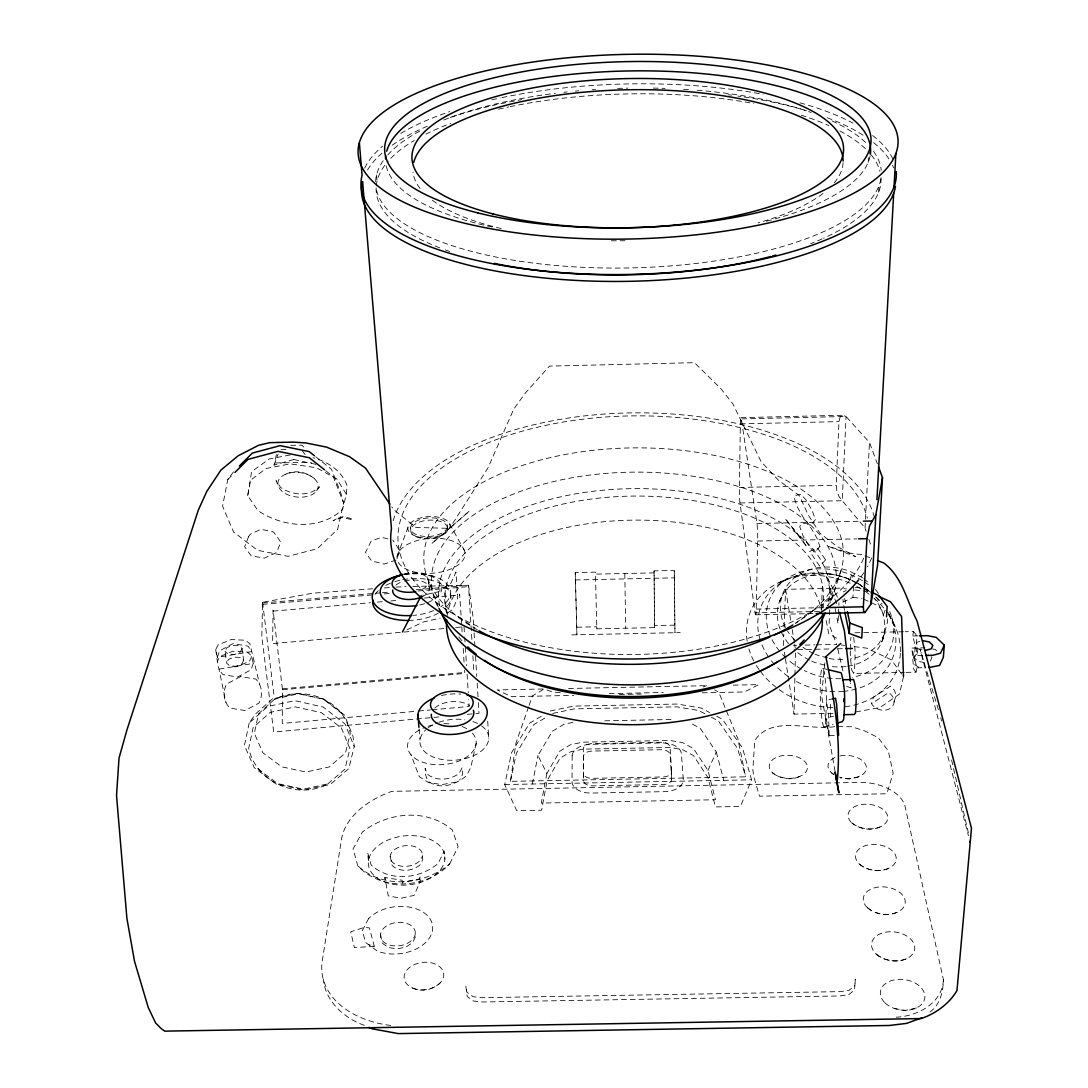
<?xml version="1.0" encoding="UTF-8"?>
<svg xmlns="http://www.w3.org/2000/svg" width="1088" height="1088" viewBox="0 0 1088 1088"><rect width="100%" height="100%" fill="white"/><g stroke="black" fill="none" stroke-linecap="round" stroke-linejoin="round"><path stroke-width="0.75" stroke-dasharray="5 3.75" d="M830.511 704.235L830.321 717.278L826.118 718.039L829.219 735.461L835.489 735.338M575.239 572.587L576.926 634.766L575.239 572.587L595.408 572.152L596.822 628.81L654.65 627.613L654.065 570.887L674.274 570.466L674.968 632.726L674.274 570.466M443.89 628.551L272.598 643.579L273.088 610.164L282.486 689.792L282.268 723.452L416.962 711.185M819.522 611.47L755.072 612.83L739.976 502.969A11.451 0.762 88.8 0 1 739.364 487.465L740.37 423.871A11.669 0.789 88.9 0 1 741.322 418.907L846.042 416.486L869.475 442.435L877.39 463.855M528.605 706.874L515.93 743.158L510.435 781.361L745.634 776.832L737.868 738.793L718.733 692.09L714.544 689.874M755.072 612.83A12.553 0.911 88.6 0 0 756.228 609.062L757.683 541.035A12.784 0.938 88.7 0 0 756.949 523.505L741.322 418.907M372.708 588.785L312.8 593.178L262.589 602.29L261.814 636.303L273.686 732.034L442 716.666M833.054 713.334L794.036 714.109L794.893 676.79M794.934 675.104L795.45 653.058M783.36 645.51L783.822 633.95M784.094 627.341L785.604 589.329L839.854 588.173L846.464 588.948M821.467 608.654L822.419 584.977M276.406 454.607L274.054 465.066L293.855 459.544L293.964 456.933M829.736 609.783L829.097 624.621L836.59 644.327M830.008 603.201L830.647 588.377L837.08 604.751M739.976 502.969L842.262 500.711L839.079 496.618L836.876 491.001L836.223 485.302L838.97 421.614L840.086 417.166L842.67 415.276L846.042 416.486L842.262 500.711L865.042 528.047L866.143 531.27M829.219 735.461L828.539 715.863L826.54 700.305A29.444 3.06 88.2 0 0 822.242 668.331A29.444 3.06 88.2 0 0 820.665 704.97A29.444 3.06 88.2 0 0 825.493 724.513L826.54 700.305L832.497 698.877M838.399 615.658L838.046 623.723L836.414 614.924M838.481 614.04L838.984 602.738M844.478 610.409L842.901 599.243M868.21 162.207L868.414 157.719M842.765 602.167L852.938 597.366L853.441 587.139M878.669 192.154L878.995 185.722M865.042 528.047L869.475 442.435M855.032 983.525L855.277 979.214L854.556 989.971L848.708 994.718L839.664 995.955L482.542 1001.98L473.457 1001.042L467.214 996.526L465.8 985.85L466.902 992.229L473.158 996.744L482.256 997.682L839.882 991.63L848.953 990.379L854.801 985.646M924.446 662.619L917.837 661.3L914.369 657.873L915.212 645.714L916.898 642.219L919.822 641.444M390.755 1025.467A94.547 64.355 -7 0 1 322.293 960.595L341.482 839.365A88.278 55.733 -5.6 0 1 391.857 791.357L857.453 782.449A41.643 25.541 5.1 0 1 905.175 806.861L943.432 979.717C943.119 992.378 939.774 1006.414 928.064 1013.227M290.251 454.92L269.266 458.959L251.614 471.634L247.71 495.666L257.978 510.639C282.662 527.394 319.695 531.039 342.584 509.374L346.324 494.183L347.072 485.629C341.659 470.546 327.746 461.666 312.95 457.735M824.826 662.878L821.549 695.395L835.013 771.066M247.71 495.666L250.553 480.216L266.098 468.493L290.238 463.869L316.241 467.718L336.79 478.883L346.324 494.183M546.87 773.486L541.294 803.066L715.496 799.748L707.948 770.372L693.546 748.626L682.557 742.628L670.045 740.466L582.624 742.179L570.289 744.831L559.749 751.237L546.87 773.486L537.962 755.507L552.35 731.231L564.033 724.241L573.118 722.323M922.746 655.506L917.742 655.602L912.71 635.977L913.553 631.543L905.175 631.72M233.485 471.879L227.759 479.577L222.578 506.233L233.594 532.059L257.57 550.297L288.102 556.335L317.315 548.678L337.634 529.271L343.604 503.01L341.034 493.694L331.5 469.282L315.765 456.797M532.345 784.013L537.962 755.507M905.937 672.37L916.042 672.166L916.898 667.814L911.894 648.067L925.004 647.795M943.432 979.717C942.385 1003.313 917.374 1016.274 896.199 1017.198M510.435 781.361L516.433 753.073L533.759 724.622L546.883 716.87M249.206 723.003L244.406 745.402L254.252 767.666L275.903 783.918L303.606 790.051L330.194 784.516L348.745 768.658L354.239 746.518L352.961 736.032L344.338 714.979L324.115 699.271L297.745 693.314L272.503 698.795L255.367 714.122L249.206 723.003L267.634 706.534L294.794 700.658L323.204 707.05L344.978 723.928L354.239 746.518M716.761 716.298L722.473 719.318L742.492 748.014L751.577 779.81L740.438 806.439L715.428 806.915L707.894 777.458L693.532 755.643L682.57 749.632L670.072 747.456L582.842 749.156L570.534 751.822L560.007 758.241L547.155 780.545L541.606 810.206L516.691 810.669L504.723 784.543L511.632 752.529L529.611 723.153L543.347 715.061M847.742 666.237A55.094 45.07 21 0 0 876.438 650.801C888.692 635.827 886.992 612.979 874.507 598.713M882.504 640.628L887.536 621.792L887.101 617.222M476.204 743.24L470.805 767.38L466.507 775.744C456.008 784.584 439.294 790.731 427.557 780.626L425.68 774.996L425.15 768.264L427.026 773.881C436.084 781.551 450.201 780.354 459.245 773.255L462.21 767.543L462.658 774.275L459.707 780.001M903.489 676.6L899.477 694.117L879.934 707.554L855.005 712.082M894.105 702.032L895.927 695.599L894.635 690.445L890.487 686.215L873.419 697.245L871.502 703.664A12.172 9.751 17.4 0 0 890.202 708.438A12.172 9.751 17.4 0 0 888.638 692.607L871.502 703.664M274.054 465.066L278.066 454.118M840.983 570.506L833.87 593.11L827.859 605.826M217.355 657.342L219.504 650.896L233.145 643.579L248.064 646.15L251.777 651.59L217.355 657.342L215.723 649.604L218.117 644.844L231.227 639.54L245.67 640.274L249.941 643.933L259.665 684.638M881.729 641.92L884.204 634.644M253.273 663.394L251.097 669.773L237.578 677.008L222.741 674.546L218.974 669.161L253.273 663.394L251.437 655.697L247.18 652.025L232.791 651.277L219.722 656.594L217.342 661.395L226.032 702.658M883.293 615.278L885.278 609.525M529.149 705.296L532.454 695.844L544.245 688.962M397.12 556.281L407.946 527.558M849.81 579.7L852.502 572.682M779.47 601.582L782.49 594.578M420.104 876.874L419.166 879.022L402.669 882.096M707.948 770.372L716.285 752.026L700.237 728.307L689.411 722.514M397.392 557.11L400.112 551.194L392.89 540.151M930.308 661.042L931.967 657.506L928.472 654.092M251.668 656.608L249.397 661.409L236.273 666.822L233.73 666.686M243.63 660.266L241.89 663.911L236.164 666.278L229.826 665.938L226.617 663.109L225.012 651.318L226.807 647.686L232.546 645.361L238.857 645.687L242.094 648.475L243.63 660.266L240.407 657.451L234.11 657.125L228.398 659.464L226.617 663.109M914.369 657.873L916.069 654.35L921.89 652.786M914.015 656.472L913.335 657.886L914.722 659.26L914.722 664.754L919.646 667.76M242.094 648.475L240.339 652.106L234.586 654.459L228.235 654.133L225.012 651.318M449.766 863.79L458.116 846.573L452.336 830.049C427.135 808.044 387.546 811.934 362.386 832.062L353.083 848.898L357.789 865.803C381.466 891.684 426.809 888.855 449.766 863.79C424.524 885.238 382.976 889.44 357.789 865.803M884.979 633.352L878.941 643.498A54.794 44.934 21 0 1 850.367 658.92M316.608 490.81A20.223 12.308 6.1 0 0 295.501 472.369A20.223 12.308 6.1 0 0 281.982 491.178A20.223 12.308 6.1 0 0 316.608 490.81L319.45 486.866C309.046 496.998 291.897 495.298 280.636 487.465L276.039 480.529L278.079 485.194M227.759 479.577L233.716 473.634M274.72 699.108L258.59 713.66L254.334 733.326L262.888 752.76L281.806 766.863L306.054 772.018L329.31 766.918L345.508 752.842L350.295 733.38C343.849 699.19 304.626 684.95 274.72 699.108L298.438 693.75L323.204 699.122L342.203 713.687M327.814 783.89L344.91 769.175L349.955 748.748L341.401 728.008L321.327 712.599L295.161 706.86L270.137 712.395L253.137 727.627L248.676 748.272C255.993 782.231 297.595 800.428 327.814 783.89L303.294 789.14L277.712 783.618L257.734 768.74M828.634 598.182L822.827 603.01L823.766 607.838M440.49 982.559C433.255 989.618 422.198 992.446 412.828 988.135M795.464 623.247L814.98 609.362M447.671 612.938L452.717 609.43L457.667 598.128L455.94 572.002L450.949 583.154L438.233 591.831L422.77 595.245M780.926 582.828L787.78 578.082M799.394 776.587C790.65 780.694 780.11 778.722 772.63 772.834M858.677 776.75L848.994 779.076L840.33 777.866M406.939 629.857L423.232 622.01L440.11 618.215M843.241 591.926L846.165 590.553M879.893 827.03C870.658 831.164 859.792 829.165 851.958 822.963M703.378 686.95L706.452 685.685M888.243 868.496C878.655 872.712 867.598 870.59 859.506 864.185M778.858 582.624C803.284 570.452 832.551 569.867 856.841 582.801M897.07 912.329C887.101 916.613 875.84 914.369 867.49 907.732M285.668 474.218C295.188 469.622 306.068 471.879 314.078 478.38M396.032 560.062L384.254 564.06L371.634 560.932L365.473 552.432L371.253 540.913L381.684 537.322L389.681 539.335M906.426 958.759C896.104 963.002 884.503 960.908 875.935 953.85M823.997 726.934L833.136 724.309M916.341 1007.991L905.08 1010.507L894.091 1008.358M550.215 711.022L573.539 706.112L677.334 704.045L701.026 708.002L709.607 712.531M552.718 713.415L574.287 708.873L676.777 706.833L698.673 710.505L705.731 714.231M455.994 782.082L442.082 784.598L428.604 782.612L419.261 776.655L411.006 754.827M467.242 714.354L479.019 713.279L478.312 701.556M282.486 689.792L464.848 673.445L464.63 670.113M418.649 711.035L430.44 709.961M432.113 709.811L469.159 706.438L468.724 699.666M282.486 688.799L464.712 672.466M273.074 611.13L370.614 602.698M377.346 602.113L382.391 601.678M390.796 600.957L399.201 600.222M424.429 598.046L459.748 595L459.626 594.062L461.706 625.042M455.641 627.518L462.359 626.933M262.575 602.983L373.973 593.409M375.673 593.259L380.732 592.824M382.418 592.674L390.864 591.954M416.174 589.778L468.506 585.276L473.158 617.834L473.987 631.23M262.548 604.357L374.068 594.755M384.2 593.885L390.959 593.3M417.996 590.974L468.697 586.609M384.35 587.928L394.332 587.207M395.991 587.085L406.055 586.609M374.286 946.261L354.402 947.634L350.717 931.818L363.936 927.479L369.39 927.846L374.286 946.261L368.41 944.547M740.901 417.629L842.67 415.276M740.37 423.871L838.97 421.614M739.364 487.465L836.223 485.302M756.949 523.505L861.682 521.206M757.683 541.035L856.854 538.873M654.187 572.873L595.435 574.138L595.408 572.152M575.212 579.958L674.832 577.837M412.801 586.459L468.506 585.276L471.947 640.642M290.754 445.359L301.648 445.142L305.429 448.474M756.228 609.062L824.854 607.621M755.575 614.788L812.804 613.591M576.939 627.191L596.795 626.77L596.822 628.81M654.065 570.887L654.527 625.573L674.41 625.151M571.771 634.875L680.204 632.618M854.923 632.767L903.502 631.761M912.71 635.977L917.646 635.868M793.342 645.306L796.661 645.238M804.97 645.075L814.939 644.858M816.612 644.83L836.55 644.422M828.974 648.978L795.518 649.658L794.702 644.64M837.338 648.802L844.03 648.666M916.898 667.814L925.752 667.638M850.313 650.828A29.09 3.482 88.2 0 0 850.367 657.016L851.795 670.167L853.74 673.431L904.25 672.411M543.021 688.99L497.162 689.914L511.319 696.66L573.798 695.395M568.507 688.473L707.785 685.658M733.258 685.141L758.744 684.624L744.382 691.968L702.154 692.811M609.239 693.6L663.245 692.512M619.398 694.484L641.362 694.035M604.765 720.814L672.534 719.467M830.185 716.502L833.49 716.434M504.723 784.543L751.577 779.81M275.454 462.93L310.91 462.346L311.712 463.42M280.935 449.67L287.178 449.589M834.727 726.607C810.016 730.986 771.936 714.802 754.827 740.384L752.842 769.624L753.603 775.88L759.451 796.185L886.815 793.764L893.166 773.187L888.298 750.897L878.125 737.637L865.069 731.041L851.686 726.73L836.427 726.621M560.306 692.77L551.874 691.805L545.768 689.534M854.964 587.316L862.58 588.214L868.591 590.934M854.706 589.914L867.898 591.464M852.938 597.366L862.05 598.441M841.35 645.007L844.546 645.415M854.148 646.598L866.932 648.19L891.412 659.858L901.626 674.03M861.873 554.676L850.068 553.166L828.24 546.339L855.467 556.566L836.55 546.108L819.998 533.229L808.302 515.1L799.422 495.679L778.437 480.202L761.124 461.666L732.89 403.879L720.841 388.634L694.47 362.671L549.467 366.112L525.178 393.203L513.794 408.979L488.009 467.84L449.602 528.374L431.678 543.66L469.445 511.006L449.602 528.374L415.929 527.449L393.625 509.619L391.748 506.858M419.22 878.886L420.512 880.845L414.147 895.37L400.901 898.253L388.253 895.846L384.826 877.513L402.125 880.233L402.492 884.354M428.142 575.28L433.065 576.123M932.416 648.897L935.286 649.468L937.598 651.698M921.998 649.781L918.68 649.128L915.212 645.714M293.855 459.544L315.955 464.372M822.718 668.318L827.329 669.446M827.56 657.873L817.972 655.33A54.794 44.934 21 0 1 815.075 654.146M829.165 658.294L831.558 658.934A54.794 44.934 21 0 0 845.349 659.505M824.813 665.149L815.17 662.592A55.094 45.07 21 0 1 810.818 660.742M846.614 686.392L851.047 687.847L850.53 682.938M865.001 555.859L871.257 558.226M364.317 1025.345C344.298 1018.286 325.339 1001.341 323.286 979.282M863.546 599.134L878.533 605.989L883.524 612.734M862.512 577.742L849.578 571.214A54.794 44.934 21 0 0 792.472 579.523A54.794 44.934 21 0 0 786.746 629.721M857.004 583.331L846.886 578.218A55.094 45.07 21 0 0 792.39 584.038A55.094 45.07 21 0 0 780.273 629.626M711.375 717.223L718.434 720.963L737.705 748.748L745.634 776.832M836.536 638.248L828.716 633.651L825.615 617.522M458.483 616.855L474.844 627.966M858.228 583.753L865.218 588.499M866.606 589.451L872.195 593.246M831.694 772.983L833.517 774.234M325.774 470.778L333.35 476.789L343.604 503.01M859.887 584.786L862.322 586.799M863.546 587.806L869.652 592.851M863.722 578.734L869.802 583.753M875.5 596.85L882.123 604.044M913.553 631.543L915.974 634.522L917.742 655.602M875.473 589.492L878.533 593.572M302.192 450.636L305.102 454.539M916.042 672.166L913.621 668.902L911.894 648.067M449.67 523.886L464.318 550.283M888.719 614.625L896.458 629.571M837.515 597.203L825.914 575.117L833.503 600.481M438.314 607.05L427.883 579.36M868.863 539.308L871.597 547.359M938.414 709.811L919.972 648.761L968.442 835.72M940.766 717.835L941.705 721.045M716.285 752.026L723.819 780.341M837.801 649.019L843.322 672.765M891.888 617.726L893.846 625.899M951.578 759.982L968.334 832.66M384.826 877.513L385.288 879.634M844.614 598.482L846.002 605.037M835.122 608.505L836.087 613.319M785.604 589.329L791.112 622.853M792.214 629.558L794.417 642.954M784.407 652.202L785.182 657.22M785.441 658.893L794.036 714.109M215.723 649.604L217.342 661.395M262.589 602.29L274.122 696.497M853.699 637.473L854.978 649.06A28.818 3.414 88.3 0 1 853.74 673.431M368.424 860.812L367.622 852.666L371.171 865.001C389.531 882.123 419.682 879.09 438.083 863.532L444.258 850.979L444.87 859.126A38.447 24.562 -6.4 0 1 385.764 882.422A38.447 24.562 -6.4 0 1 389.191 839.555A38.447 24.562 -6.4 0 1 444.87 859.126M380.474 934.361L382.364 943.187L388.226 947.444L396.794 948.899L405.715 947.145L412.57 942.657L415.521 936.673L415.262 933.735A17.53 11.71 -7.2 0 0 390.211 924.093A17.53 11.71 -7.2 0 0 388.103 944.574A17.53 11.71 -7.2 0 0 415.262 933.735M390.184 856.256L392.115 865.504C399.813 872.617 412.366 871.366 420.063 864.878L422.729 859.615L422.389 855.549A16.198 10.322 -6.3 0 0 399.078 847.171A16.198 10.322 -6.3 0 0 397.365 865.191A16.198 10.322 -6.3 0 0 422.389 855.549M376.557 174.937L377.046 181.193M419.07 728.946L419.968 740.126M410.598 527.503L410.774 529.774M428.849 582.121L429.379 589.247M445.033 593.001L446.42 613.17M447.426 526.687A18.482 9.262 -4.1 0 1 418.894 535.473A18.482 9.262 -4.1 0 1 420.689 519.33A18.482 9.262 -4.1 0 1 447.426 526.687L447.576 528.958A18.469 9.275 -4.1 0 1 419.07 537.758A18.469 9.275 -4.1 0 1 420.852 521.601A18.469 9.275 -4.1 0 1 447.576 528.958M450.514 593.545L450.826 598.278M671.636 771.623L670.058 747.075A8.5 5.086 0.1 0 0 661.45 742.274L591.546 743.648A8.486 5.086 -1.5 0 0 583.29 748.775L583.59 780.844A8.609 5.277 -1.5 0 0 592.062 785.862L663.517 784.489A8.622 5.277 0.2 0 0 671.663 779.144L671.636 771.623A8.65 5.263 0.2 0 1 663.476 776.954L591.845 778.328A8.636 5.263 -1.5 0 1 583.358 773.323M671.663 779.144L670.086 754.528A8.486 5.1 0.1 0 0 661.504 749.714L591.763 751.074A8.459 5.1 -1.5 0 0 583.522 756.214L583.59 780.844M464.046 626.783L464.59 635.256M464.698 636.956L465.242 645.429M465.351 647.129L466.548 665.761M467.092 674.234L468.289 692.879M461.815 626.715L462.114 632.427M463.216 648.407L464.168 664.129M472.886 655.738L473.933 672.52M474.082 632.903L474.912 646.299M475.524 656.35L476.762 676.437M477.17 683.142L478.203 699.883M487.71 721.181L488.743 738.779M654.527 625.573L654.65 627.613M624.798 573.512L625.722 628.211M481.644 725.9A34.517 20.414 -4.5 0 1 478.149 753.304A34.517 20.414 -4.5 0 1 432.181 756.554A34.517 20.414 -4.5 0 1 425.694 729.858M428.033 727.886A34.517 20.414 -4.5 0 1 437.24 722.867M438.926 722.242A34.517 20.414 -4.5 0 1 464.862 719.739M472.886 721.575A34.517 20.414 -4.5 0 1 480.366 725.03M434.819 708.057A21.325 12.376 -4.4 0 1 469.499 705.622M441.497 695.558A34.775 20.196 -4.4 0 1 460.795 694.103M404.124 574.722A39.263 20.754 -4.7 0 1 445.441 582.42A39.263 20.754 -4.7 0 1 440.776 606.737M433.609 610.545A39.263 20.754 -4.7 0 1 413.304 615.386M403.702 574.45A30.899 16.266 -4.7 0 1 439.674 582.148A30.899 16.266 -4.7 0 1 426.224 603.133M424.674 603.663A30.899 16.266 -4.7 0 1 418.581 605.214M404.505 581.019A18.414 9.697 -4.7 0 1 427.04 583.984A18.414 9.697 -4.7 0 1 422.389 596.686M395.896 585.113A18.414 9.697 -4.7 0 1 403.077 581.427M403.934 573.92A18.455 9.656 -4.7 0 1 427.366 577.728A18.455 9.656 -4.7 0 1 418.581 590.798M402.818 579.686A39.209 20.794 -4.7 0 1 443.822 585.602A39.209 20.794 -4.7 0 1 444.475 608.954M438.437 613.115A39.209 20.794 -4.7 0 1 408.966 620.418M375.006 594.497A39.209 20.794 -4.7 0 1 378.338 590.607M385.778 585.412A39.209 20.794 -4.7 0 1 393.366 582.148M394.944 581.631A39.209 20.794 -4.7 0 1 401.173 580.013M840.222 755.888A19.244 11.506 4.3 0 1 866.415 768.128A19.244 11.506 4.3 0 1 839.474 777.131M833.87 774.602A19.244 11.506 4.3 0 1 835.856 757.112M888.311 612.721A70.652 57.555 21.2 0 1 845.226 691.179M843.594 691.342A70.652 57.555 21.2 0 1 793.438 679.823M788.242 676.491A70.652 57.555 21.2 0 1 775.744 665.815M774.629 664.605A70.652 57.555 21.2 0 1 769.488 658.281M768.563 656.962A70.652 57.555 21.2 0 1 761.287 643.09M760.308 640.22A70.652 57.555 21.2 0 1 781.47 582.474A70.652 57.555 21.2 0 1 854.447 581.577M855.875 582.298A70.652 57.555 21.2 0 1 862.852 586.31M864.198 587.194A70.652 57.555 21.2 0 1 868.088 589.941M876.411 597.149A70.652 57.555 21.2 0 1 879.58 600.508M900.334 653.371A78.785 63.961 21.3 0 1 842.738 707.078M832.959 707.486A78.785 63.961 21.3 0 1 760.118 670.997M759.111 669.623A78.785 63.961 21.3 0 1 754.61 662.456M753.821 660.987A78.785 63.961 21.3 0 1 748.911 648.91M747.143 641.145A78.785 63.961 21.3 0 1 850.966 583.617M856.773 586.446A78.785 63.961 21.3 0 1 865.055 591.382M866.388 592.294A78.785 63.961 21.3 0 1 868.999 594.157M873.922 598.114A78.785 63.961 21.3 0 1 887.482 612.857M888.406 614.176A78.785 63.961 21.3 0 1 900.374 651.794M472.382 733.149A34.422 20.4 -4.8 0 1 458.048 761.369A34.422 20.4 -4.8 0 1 411.794 755.684A34.422 20.4 -4.8 0 1 425.014 727.328M428.114 726.24A34.422 20.4 -4.8 0 1 434.275 724.69M443.89 723.697A34.422 20.4 -4.8 0 1 452.567 724.2M462.128 726.594A34.422 20.4 -4.8 0 1 466.616 728.674M461.951 640.723A189.366 101.007 -0.7 0 1 458.565 636.575M446.57 612.857A189.366 101.007 -0.7 0 1 634.508 496.06A189.366 101.007 -0.7 0 1 821.454 609.946M446.95 616.665A187.966 102.272 -0.7 0 1 631.502 520.159A187.966 102.272 -0.7 0 1 821.399 610.354M870.114 155.815A242.61 83.912 -1.2 0 1 764.089 221.816M492.184 226.998A242.61 83.912 -1.2 0 1 385.791 163.581M843.105 162.71A215.179 75.439 -1.2 0 1 834.306 182.77M823.018 193.446A215.179 75.439 -1.2 0 1 758.132 222.877M625.07 240.734A215.179 75.439 -1.2 0 1 607.947 240.734M501.228 228.562A215.179 75.439 -1.2 0 1 432.317 200.233M420.05 188.455A215.179 75.439 -1.2 0 1 413.018 172.135M880.899 178.867A252.933 89.91 -1.2 0 1 628.782 267.947A252.933 89.91 -1.2 0 1 376.122 188.387M375.632 181.614A252.933 89.91 -1.2 0 1 383.302 160.548M387.736 154.972A252.933 89.91 -1.2 0 1 422.688 129.581M443.822 120.006A252.933 89.91 -1.2 0 1 555.478 93.282M563.856 92.29A252.933 89.91 -1.2 0 1 567.134 91.936M575.389 91.093A252.933 89.91 -1.2 0 1 578.721 90.78M592.185 89.706A252.933 89.91 -1.2 0 1 595.571 89.488M617.617 88.4A252.933 89.91 -1.2 0 1 627.722 88.128M653.235 88.087A252.933 89.91 -1.2 0 1 665.122 88.386M683.522 89.257A252.933 89.91 -1.2 0 1 690.322 89.706M697.122 90.222A252.933 89.91 -1.2 0 1 811.213 112.499M831.98 120.89A252.933 89.91 -1.2 0 1 868.115 144.881M873.542 151.314A252.933 89.91 -1.2 0 1 881.226 170.313M364.711 168.11A267.757 95.241 -1.2 0 1 382.582 146.2M400.738 133.402A267.757 95.241 -1.2 0 1 449.915 111.561M491.749 99.851A267.757 95.241 -1.2 0 1 500.317 97.947M502.044 97.58A267.757 95.241 -1.2 0 1 763.014 94.316M799.911 102.816A267.757 95.241 -1.2 0 1 853.074 123.121M872.685 135.538A267.757 95.241 -1.2 0 1 893.411 160.262M880.981 177.698A252.511 90.426 -1.2 0 1 823.562 238.245M822.188 238.857A252.511 90.426 -1.2 0 1 810.669 243.671M449.684 251.45A252.511 90.426 -1.2 0 1 445.318 249.914M439.715 247.833A252.511 90.426 -1.2 0 1 376.149 187.462M376.258 185.871A252.511 90.426 -1.2 0 1 388.198 161.106M390.742 158.358A252.511 90.426 -1.2 0 1 414.229 140.488M425.884 134.137A252.511 90.426 -1.2 0 1 450.772 123.393M498.508 109.208A252.511 90.426 -1.2 0 1 508.572 106.978M510.109 106.651A252.511 90.426 -1.2 0 1 753.807 103.523M801.23 115.192A252.511 90.426 -1.2 0 1 829.002 125.678M839.854 130.968A252.511 90.426 -1.2 0 1 870.142 153.639M871.23 154.931A252.511 90.426 -1.2 0 1 879.961 171.374M367.526 170A267.322 95.798 -1.2 0 1 381.861 153.299M392.21 145.221A267.322 95.798 -1.2 0 1 427.584 126.099M450.269 117.45A267.322 95.798 -1.2 0 1 521.723 99.661M728.171 94.751A267.322 95.798 -1.2 0 1 731.435 95.173M737.868 96.057A267.322 95.798 -1.2 0 1 741.05 96.506M744.206 96.982A267.322 95.798 -1.2 0 1 806.453 110.704M827.206 117.708A267.322 95.798 -1.2 0 1 863.26 135.279M873.582 142.623A267.322 95.798 -1.2 0 1 889.562 159.841M892.486 165.199A267.322 95.798 -1.2 0 1 893.615 167.906M863.654 558.266A235.593 119.299 -0.8 0 1 495.421 633.27A235.593 119.299 -0.8 0 1 513.74 433.69A235.593 119.299 -0.8 0 1 867.34 518.174M871.651 557.886A242.923 123.039 -0.8 0 1 867.422 566.807M863.858 572.682A242.923 123.039 -0.8 0 1 859.724 578.49M393.203 520.73A242.923 123.039 -0.8 0 1 634.386 412.855A242.923 123.039 -0.8 0 1 874.194 516.514M437.39 605.866A202.436 106.338 -0.7 0 1 633.678 472.138A202.436 106.338 -0.7 0 1 830.511 601.936M477.319 629.843A209.821 108.202 -0.8 0 1 485.901 480.719A209.821 108.202 -0.8 0 1 774.914 474.694A209.821 108.202 -0.8 0 1 795.709 623.193M439.634 605.771A195.609 103.945 -0.7 0 1 637.269 488.607A195.609 103.945 -0.7 0 1 827.655 605.635M850.326 649.332A29.09 3.482 88.2 0 1 850.925 637.255M813.634 653.507A54.794 44.934 21 0 1 802.903 647.21M794.798 640.234A54.794 44.934 21 0 1 787.59 631.094M889.726 611.578A65.185 53.244 21.1 0 1 852.285 677.375M840.942 678.667A65.185 53.244 21.1 0 1 804.209 670.521M801.407 669.052A65.185 53.244 21.1 0 1 787.277 659.138M786.121 658.09A65.185 53.244 21.1 0 1 781.81 653.738M779.593 651.168A65.185 53.244 21.1 0 1 782.367 582.066A65.185 53.244 21.1 0 1 862.784 580.87M864.171 581.767A65.185 53.244 21.1 0 1 870.699 586.568M846.056 666.482A55.094 45.07 21 0 1 830.375 666.427M809.404 660.062A55.094 45.07 21 0 1 794.05 649.522M788.514 643.634A55.094 45.07 21 0 1 780.871 631.094M572.166 755.412L572.03 782.122A19.339 11.859 -1.5 0 0 590.362 793.07L665.693 791.629A19.38 11.859 0.2 0 0 683.318 779.987L681.387 753.277A19.04 11.451 0.1 0 0 662.81 742.914L590.009 744.342A18.999 11.451 -1.5 0 0 572.166 755.412M248.744 536.302L244.623 546.761L251.124 555.791L264.343 558.158L276.597 552.527L280.799 542.15L274.421 533.052L272.258 531.434L260.875 529.339L250.294 534.222L248.744 536.302M819.917 546.353L814.681 552.582L809.322 546.761L803.094 535.949L799.707 526.592L801.122 524.185L806.507 523.07L811.294 528.36L816.83 537.962L819.917 546.353M368.628 918.571L362.358 930.471L365.459 942.385L377.305 951.062A35.414 23.61 -7.2 0 0 426.346 941.786A35.414 23.61 -7.2 0 0 417.71 909.391A35.414 23.61 -7.2 0 0 368.628 918.571M815.47 519.547L810.22 525.762L804.44 519.398L797.735 507.77L794.09 497.801L795.641 495.38L800.89 494.251L806.113 500.099L812.124 510.53L815.47 519.547M825.602 559.885L819.726 566.195L809.662 551.33L817.727 548.284L825.602 559.885M336.219 518.962L333.023 520.717L342.57 517.385L352.934 520.01L350.798 518.432L343.21 516.514L336.219 518.962M240.598 676.586L226.603 684.094A29.267 23.868 -14.5 0 0 229.867 708.098L245.072 710.532L258.93 703.106A29.376 23.922 -13.7 0 0 255.884 679.116L240.598 676.586M799.925 536.819L785.074 518.418L807.078 547.046L799.925 536.819M413.032 988.217A19.91 13.695 -6.9 0 0 443.727 975.582A19.91 13.695 -6.9 0 0 415.018 964.322A19.91 13.695 -6.9 0 0 413.032 988.217M885.115 1002.973A22.399 15.3 8.4 0 0 923.304 1002.116A22.399 15.3 8.4 0 0 899.422 979.322A22.399 15.3 8.4 0 0 885.115 1002.973M772.779 772.97A19.135 11.519 3.1 0 0 805.732 772.194A19.135 11.519 3.1 0 0 786.542 755.276A19.135 11.519 3.1 0 0 772.779 772.97M417.452 536.71A21.148 10.594 -4.1 0 0 450.078 526.633A21.148 10.594 -4.1 0 0 419.465 518.228A21.148 10.594 -4.1 0 0 417.452 536.71M412.624 571.526A34.095 17.49 -4.2 0 0 465.038 554.798A34.095 17.49 -4.2 0 0 415.48 541.049A34.095 17.49 -4.2 0 0 412.624 571.526M852.135 823.126A19.883 12.254 5.2 0 0 886.217 822.324A19.883 12.254 5.2 0 0 865.368 804.222A19.883 12.254 5.2 0 0 852.135 823.126M859.697 864.348A20.454 12.934 5.9 0 0 894.717 863.532A20.454 12.934 5.9 0 0 873.174 844.41A20.454 12.934 5.9 0 0 859.697 864.348M876.139 954.054A21.706 14.443 7.4 0 0 913.213 953.21A21.706 14.443 7.4 0 0 890.161 931.75A21.706 14.443 7.4 0 0 876.139 954.054M867.68 907.922A21.066 13.654 6.6 0 0 903.693 907.093A21.066 13.654 6.6 0 0 881.43 886.842A21.066 13.654 6.6 0 0 867.68 907.922"/><path stroke-width="1.5" d="M843.744 701.706L843.771 698.836M838.63 735.27L836.645 704.371L835.489 698.156L832.497 698.877M849.782 623.057L862.308 627.626L861.764 638.058L849.266 633.461L849.782 623.057L847.375 611.578M882.49 477.632L877.594 565.053L870.985 603.976L864.987 612.503L863.654 611.17L863.355 606.805L866.932 538.655L869.598 525.762L875.854 514.774L882.49 477.632L878.533 466.915M870.985 603.976L875.854 514.774M876.928 499.691L893.697 193.202M894.05 186.742L895.873 153.49A270.028 92.33 -1.2 0 0 524.729 63.281A270.028 92.33 -1.2 0 0 463.964 223.054A270.028 92.33 -1.2 0 0 895.873 153.49M886.53 616.774L887.142 606.438L879.118 595.721L871.597 592.307M970.142 842.275L970.238 840.929M919.292 635.841L927.506 635.664L936.197 637.364L944.289 645.116L943.35 657.274L939.61 665.421L928.812 667.57M944.289 645.116L940.535 653.222L932.77 655.302L926.092 655.438M402.492 631.992L421.219 595.585M239.36 466.004L252.321 453.098L280.119 445.631L309.196 451.602L314.446 455.763M234.913 472.45L248.037 459.381L277.998 451.343L309.332 457.762L324.51 469.771M840.82 643.402L825.398 657.098L826.037 657.519C834.034 698.523 841.568 740.602 837.066 782.585L835.081 772.018L838.889 792.894L836.182 777.648M921.618 1017.892L906.603 1023.386L889.426 1025.481L398.33 1033.6L371.797 1028.731L368.805 1027.371M837.692 722.99L842.262 721.684L843.622 719.644C845.009 704.154 845.648 687.847 841.187 672.833L828.879 669.827M925.317 650.434L931.206 648.87L932.865 645.347L929.356 641.961L922.746 640.669M863.369 521.166L871.814 520.989M858.527 538.846L866.932 538.655M826.526 607.58L863.355 606.805M816.177 613.523L864.987 612.503M845.702 648.625L852.394 648.489M842.874 679.755L853.59 679.551C856.922 690.241 856.433 701.937 855.386 712.994L854.366 714.476L843.635 714.694M877.513 560.606L883.755 562.972C902.85 577.374 906.726 601.066 917.034 620.894L971.475 828.199L956.991 990.447C949.606 1003.435 935.286 1013.975 920.965 1018.586L164.655 1031.138L160.766 1028.214L155.625 1022.978L148.24 1007.474L134.531 961.37L126.902 918.354L116.525 795.491L119.027 758.05L127.01 729.708L198.302 510.136L206.802 491.395L220.891 470.111L238.122 455.804L258.631 445.264L269.783 442.653L293.202 442.109L305.769 442.925L326.604 447.127L349.574 456.715L365.568 468.153L389.885 504.098M878.438 596.251L890.474 601.732L901.585 616.461L903.489 676.6M439.008 608.437L442.49 615.318M839.474 612.354L844.397 630.836L850.367 681.306M844.818 612.054L849.266 633.461M359.407 143.126L362.073 175.318A267.757 95.241 -1.2 0 0 620.146 274.557A267.757 95.241 -1.2 0 0 896.24 171.51M417.914 714.571L418.934 727.355M473.334 710.26A21.325 12.376 -4.4 0 1 454.186 726.267A21.325 12.376 -4.4 0 1 431.324 714.299M467.051 695.055A34.775 20.196 -4.4 0 1 480.733 724.54A34.775 20.196 -4.4 0 1 427.285 729.354A34.775 20.196 -4.4 0 1 434.003 698.034M411.699 615.509A39.263 20.754 -4.7 0 1 372.504 599.502A39.263 20.754 -4.7 0 1 402.451 575.008M416.949 605.499A30.899 16.266 -4.7 0 1 381.113 595.544A30.899 16.266 -4.7 0 1 402.138 574.777M422.389 596.686A18.414 9.697 -4.7 0 1 402.356 598.794A18.414 9.697 -4.7 0 1 392.727 590.036M415.602 591.573A18.455 9.656 -4.7 0 1 393.285 587.058A18.455 9.656 -4.7 0 1 402.506 574.328M408.966 620.418A39.209 20.794 -4.7 0 1 372.803 599.937M822.256 617.005A187.966 102.272 -0.7 0 1 634.182 724.69A187.966 102.272 -0.7 0 1 446.624 619.861M804.141 639.975A189.366 101.007 -0.7 0 1 799.802 644.45M778.219 661.286A189.366 101.007 -0.7 0 1 484.622 660.443M476.326 654.364A189.366 101.007 -0.7 0 1 467.84 646.925M385.506 158.834A242.61 83.912 -1.2 0 1 385.75 155.706M386.702 151.164A242.61 83.912 -1.2 0 1 645.728 70.856A242.61 83.912 -1.2 0 1 870.373 154.224M413.739 162.425A215.179 75.439 -1.2 0 1 637.486 89.665A215.179 75.439 -1.2 0 1 843.146 161.038M776.002 255.082A252.511 90.426 -1.2 0 1 772.439 256.047M770.644 256.523A252.511 90.426 -1.2 0 1 494.17 263.378M895.506 186.388A267.322 95.798 -1.2 0 1 608.396 281.425A267.322 95.798 -1.2 0 1 362.603 181.56L391.462 528.632A242.923 123.039 -0.8 0 0 577.497 656.227A242.923 123.039 -0.8 0 0 858.609 579.918M823.725 613.632A202.436 106.338 -0.7 0 1 628.252 684.842A202.436 106.338 -0.7 0 1 440.436 611.619M792.88 624.961A209.821 108.202 -0.8 0 1 774.52 634.875M769.91 637.01A209.821 108.202 -0.8 0 1 478.938 630.741M825.166 612.979A195.609 103.945 -0.7 0 1 629.925 696.538A195.609 103.945 -0.7 0 1 441.361 612.163M440.341 714.639A21.379 12.322 -4.4 0 0 473.158 703.106A21.379 12.322 -4.4 0 0 442.014 693.192A21.379 12.322 -4.4 0 0 440.341 714.639M477.836 212.894A243.263 83.082 -1.2 0 0 868.7 151.735A243.263 83.082 -1.2 0 0 537.241 69.265A243.263 83.082 -1.2 0 0 477.836 212.894M492.742 213.846A215.859 74.569 -1.2 0 0 841.133 160.426A215.859 74.569 -1.2 0 0 549.63 85.082A215.859 74.569 -1.2 0 0 492.742 213.846"/></g></svg>
